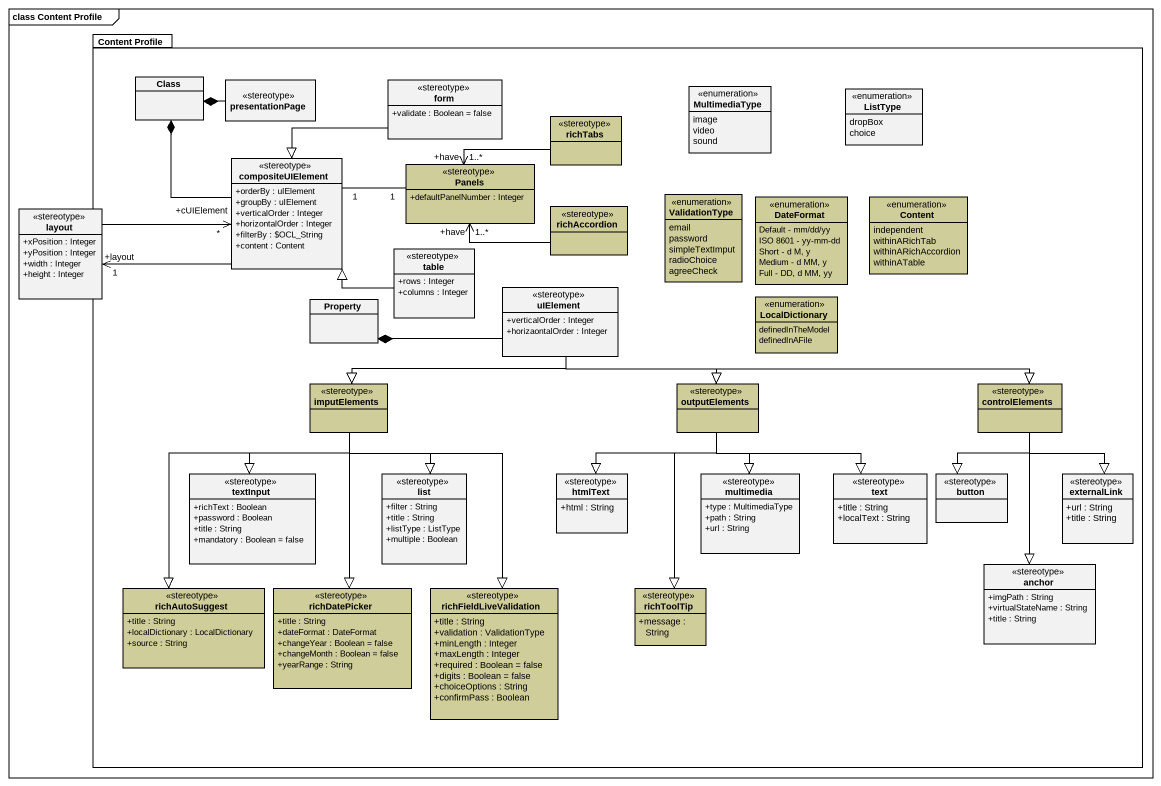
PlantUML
@startuml
mainframe class Content Profile
hide circle
hide empty members
skinparam classAttributeIconSize 0
package "Content Profile" as Content_Profile {
  class "Class" as Class_
  class presentationPage <<stereotype>>
  class form <<stereotype>> {
    +validate : Boolean = false
  }
  enum MultimediaType {
    image
    video
    sound
  }
  enum ListType {
    dropBox
    choice
  }
  class richTabs <<stereotype>> #CFCD99
  class compositeUIElement <<stereotype>> {
    +orderBy : uIElement
    +groupBy : uIElement
    +verticalOrder : Integer
    +horizontalOrder : Integer
    +filterBy : ~$OCL_String
    +content : Content
  }
  class Panels <<stereotype>> #CFCD99 {
    +defaultPanelNumber : Integer
  }
  class richAccordion <<stereotype>> #CFCD99
  enum ValidationType #CFCD99 {
    email
    password
    simpleTextImput
    radioChoice
    agreeCheck
  }
  enum DateFormat #CFCD99 {
    Default - mm/dd/yy
    ISO 8601 - yy-mm-dd
    Short - d M, y
    Medium - d MM, y
    Full - DD, d MM, yy
  }
  enum Content #CFCD99 {
    independent
    withinARichTab
    withinARichAccordion
    withinATable
  }
  class table <<stereotype>> {
    +rows : Integer
    +columns : Integer
  }
  class Property
  class uIElement <<stereotype>> {
    +verticalOrder : Integer
    +horizaontalOrder : Integer
  }
  enum LocalDictionary #CFCD99 {
    definedInTheModel
    definedInAFile
  }
  class imputElements <<stereotype>> #CFCD99
  class outputElements <<stereotype>> #CFCD99
  class controlElements <<stereotype>> #CFCD99
  class textInput <<stereotype>> {
    +richText : Boolean
    +password : Boolean
    +title : String
    +mandatory : Boolean = false
  }
  class list <<stereotype>> {
    +filter : String
    +title : String
    +listType : ListType
    +multiple : Boolean
  }
  class htmlText <<stereotype>> {
    +html : String
  }
  class multimedia <<stereotype>> {
    +type : MultimediaType
    +path : String
    +url : String
  }
  class text <<stereotype>> {
    +title : String
    +localText : String
  }
  class button <<stereotype>>
  class externalLink <<stereotype>> {
    +url : String
    +title : String
  }
  class richAutoSuggest <<stereotype>> #CFCD99 {
    +title : String
    +localDictionary : LocalDictionary
    +source : String
  }
  class richDatePicker <<stereotype>> #CFCD99 {
    +title : String
    +dateFormat : DateFormat
    +changeYear : Boolean = false
    +changeMonth : Boolean = false
    +yearRange : String
  }
  class richFieldLiveValidation <<stereotype>> #CFCD99 {
    +title : String
    +validation : ValidationType
    +minLength : Integer
    +maxLength : Integer
    +required : Boolean = false
    +digits : Boolean = false
    +choiceOptions : String
    +confirmPass : Boolean
  }
  class richToolTip <<stereotype>> #CFCD99 {
    +message : String
  }
  class anchor <<stereotype>> {
    +imgPath : String
    +virtualStateName : String
    +title : String
  }
}
class layout <<stereotype>> {
  +xPosition : Integer
  +yPosition : Integer
  +width : Integer
  +height : Integer
}
presentationPage -left-* Class_
form --|> compositeUIElement
richTabs -left-> "+have\n1..*" Panels
compositeUIElement -up-* Class_
compositeUIElement -left-> "+layout\n1" layout
Panels "1" -left- "1" compositeUIElement
richAccordion -left-> "+have\n1..*" Panels
layout -right-> "*\n+cUIElement" compositeUIElement
table -left-|> compositeUIElement
uIElement -left-* Property
uIElement -left-|> imputElements
uIElement -right-|> outputElements
uIElement -right-|> controlElements
imputElements --|> textInput
imputElements --|> list
imputElements --|> richAutoSuggest
imputElements --|> richDatePicker
imputElements --|> richFieldLiveValidation
outputElements --|> htmlText
outputElements --|> multimedia
outputElements --|> text
outputElements --|> richToolTip
controlElements --|> button
controlElements --|> externalLink
controlElements --|> anchor
@enduml
